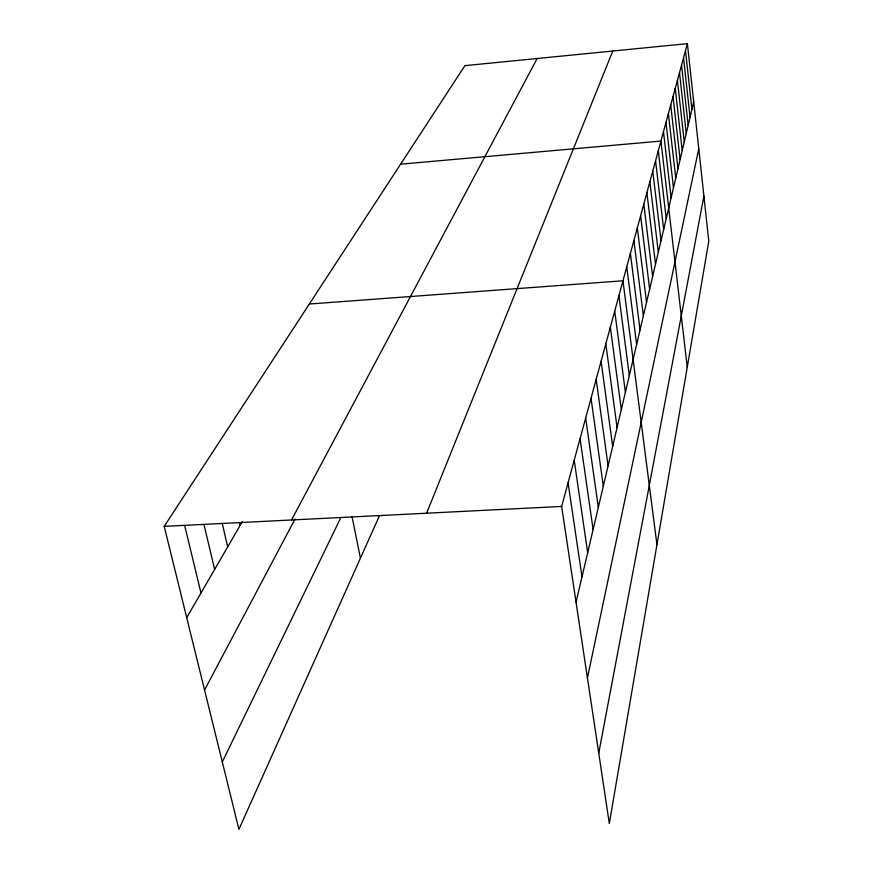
<?xml version="1.0" encoding="UTF-8"?>
<svg xmlns="http://www.w3.org/2000/svg" width="873" height="873" viewBox="0 0 873 873"><rect width="100%" height="100%" fill="white"/><g stroke="black" fill="none" stroke-linecap="round" stroke-linejoin="round"><path stroke-width="1.31" d="M598.747 753.17L703.911 196.109M587.442 677.95L698.771 148.748M576.038 602.152L693.697 101.803M687.389 43.65L708.789 241.155L609.321 823.523L561.645 506.438L687.389 43.65L464.916 65.65L164.211 526.364L238.907 829.35L379.46 515.714M426.602 513.215L612.791 51.027M222.288 761.954L340.394 518.529M204.555 690.008L295.052 519.031M291.527 519.981L537.157 58.513M186.713 617.615L242.236 521.781M400.62 164.179L660.926 141.066L687.258 367.206M309.348 304.022L622.962 280.779L656.943 544.697M164.211 526.364L561.645 506.438M184.716 525.699L200.976 592.996M204.009 524.651L214.627 569.447M222.189 523.189L227.7 546.88M239.638 522.611L240.239 525.24M352.07 516.685L360.418 558.207M568.072 482.78L581.996 576.835M574.205 460.213L587.682 552.653M580.065 438.661L593.116 529.529M585.663 418.036L598.321 507.388M591.032 398.306L603.308 486.185M596.161 379.406L608.088 465.855M601.093 361.28L612.671 446.343M605.818 343.886L617.08 427.606M610.358 327.179L621.314 409.59M614.723 311.115L625.395 392.261M618.924 295.663L629.313 375.576M630.393 253.432L640.051 329.918M626.749 266.865L636.635 344.453M633.918 240.457L643.357 315.873M640.618 215.806L649.632 289.17M637.323 227.929L646.544 302.298M646.882 192.737L655.514 264.148M643.805 204.086L652.622 276.457M649.872 181.759L658.318 252.221M655.568 160.785L663.676 229.446M652.764 171.108L661.036 240.664M658.286 150.778L666.23 218.566M668.391 113.599L675.746 178.103M665.968 122.493L673.476 187.793M663.48 131.648L671.13 197.756M673.018 96.543L680.122 159.53M670.737 104.956L677.961 168.685M679.51 72.677L686.243 133.493M677.404 80.414L684.257 141.939M675.244 88.369L682.217 150.614M683.548 57.782L690.063 117.244M681.551 65.137L688.175 125.265M685.501 50.623L691.896 109.431"/></g></svg>
